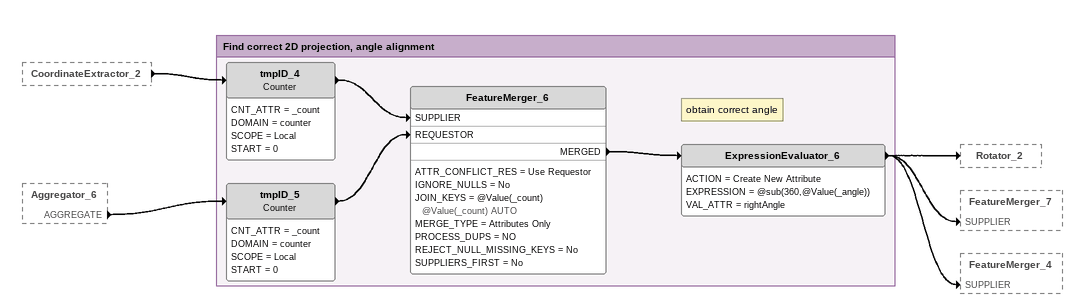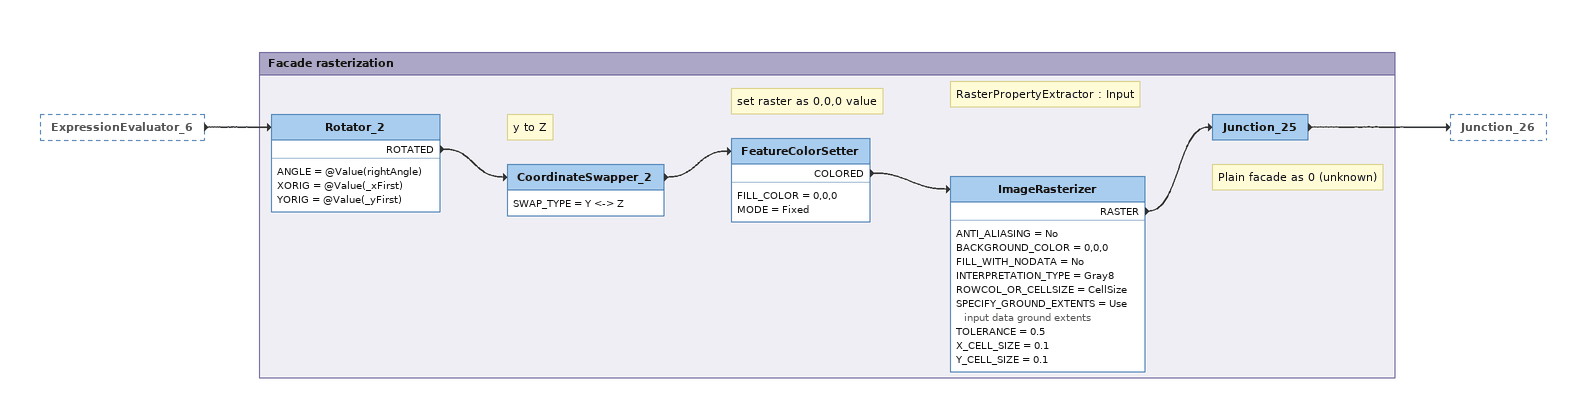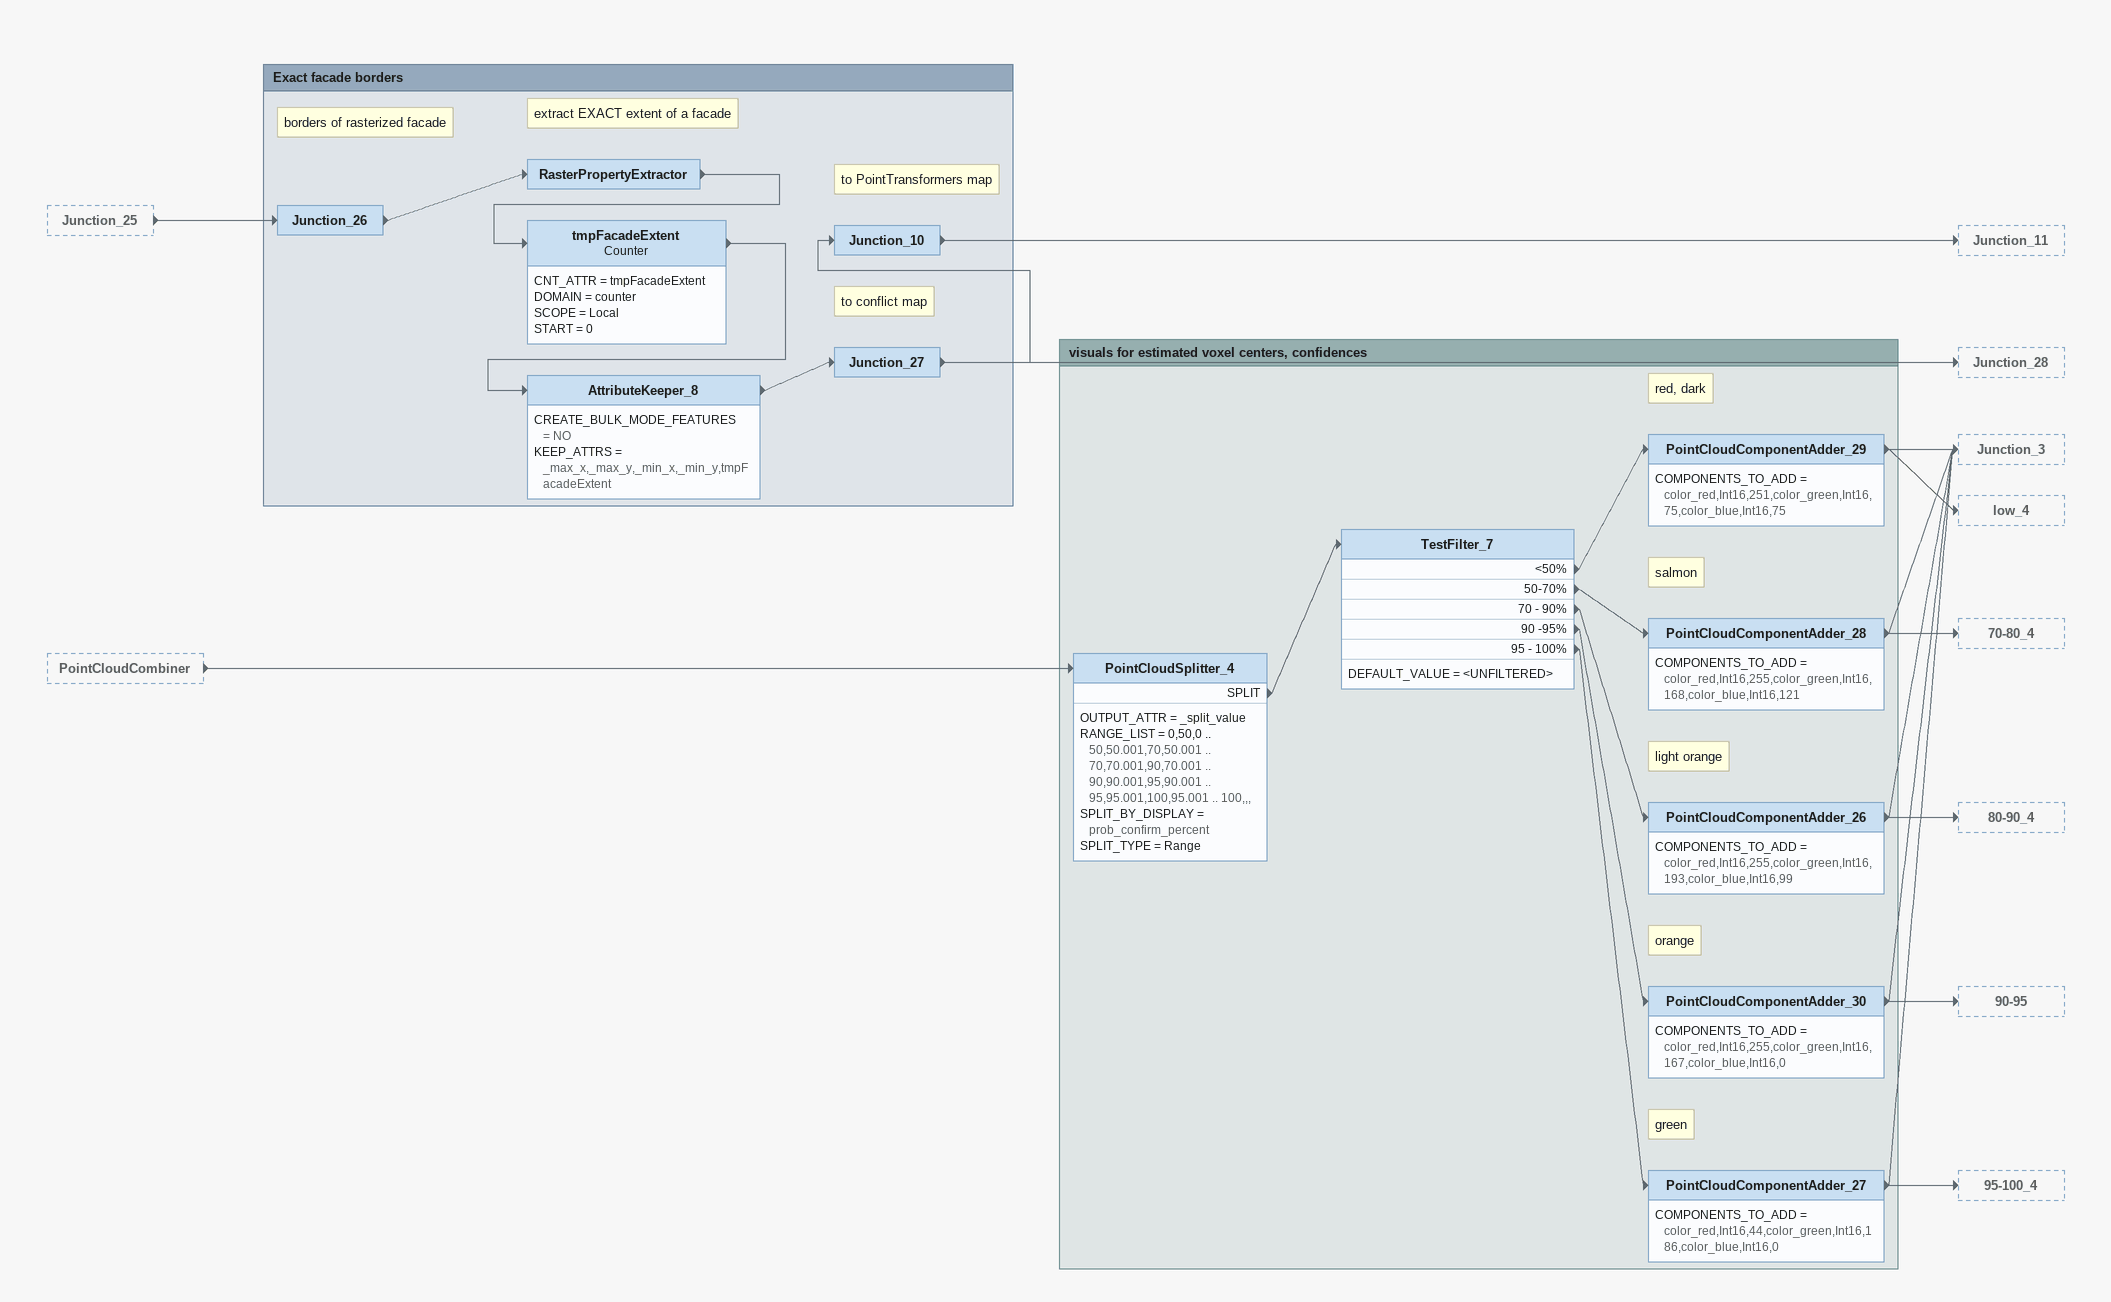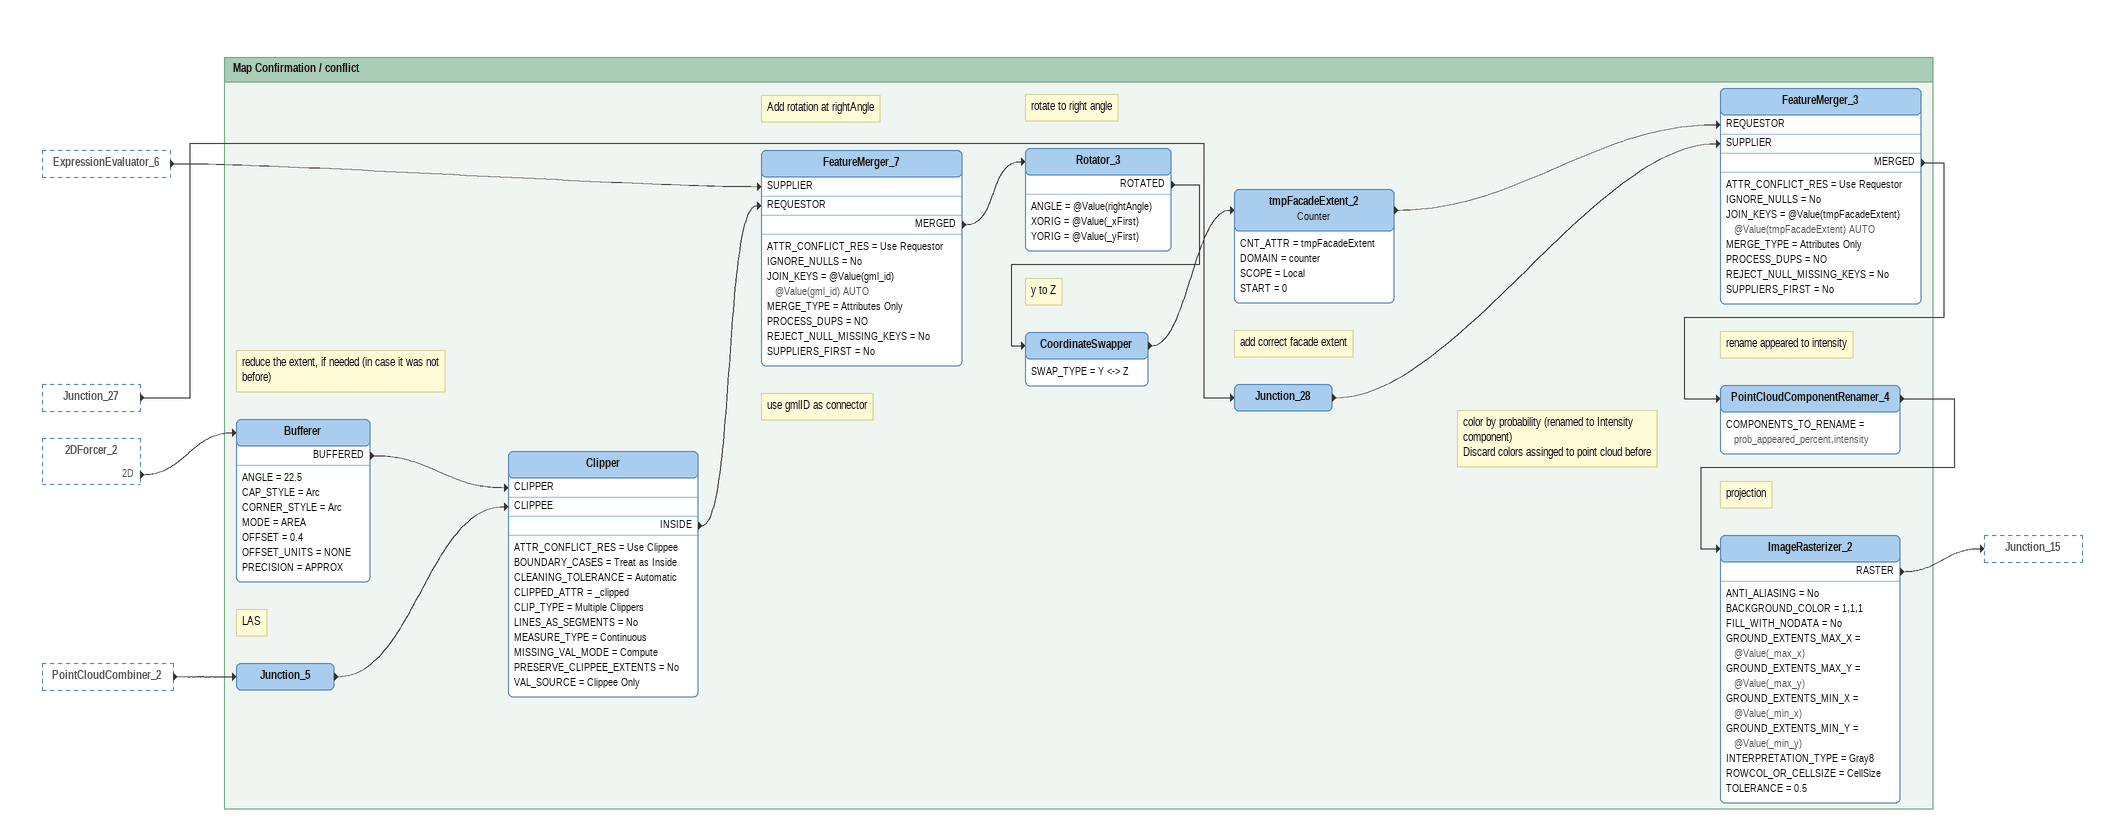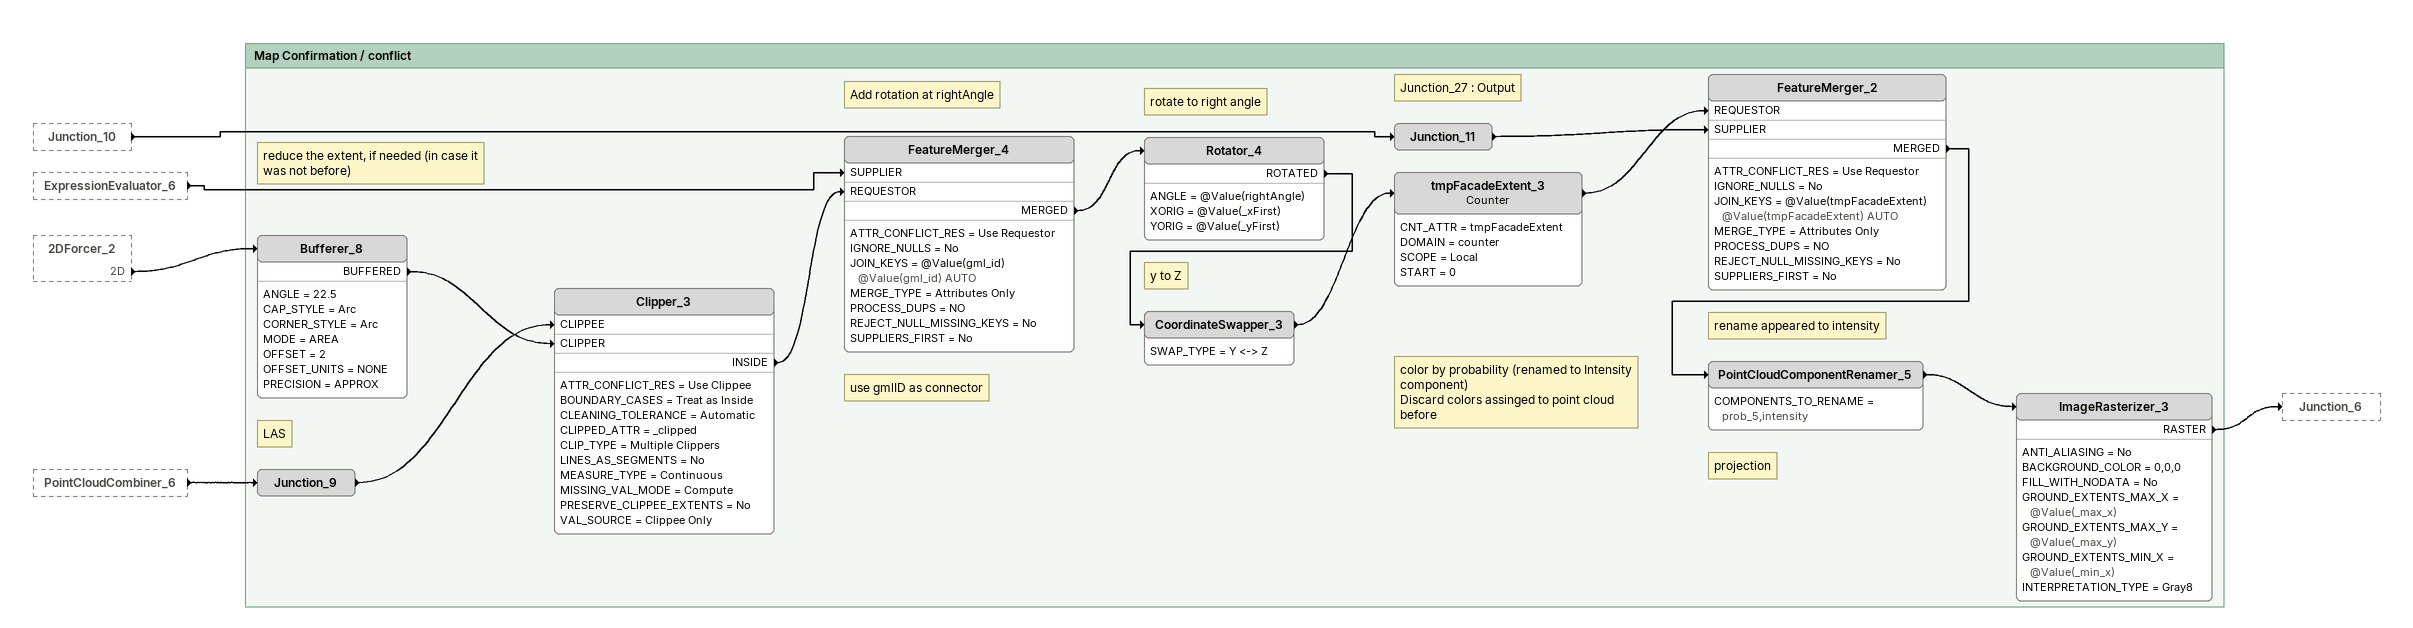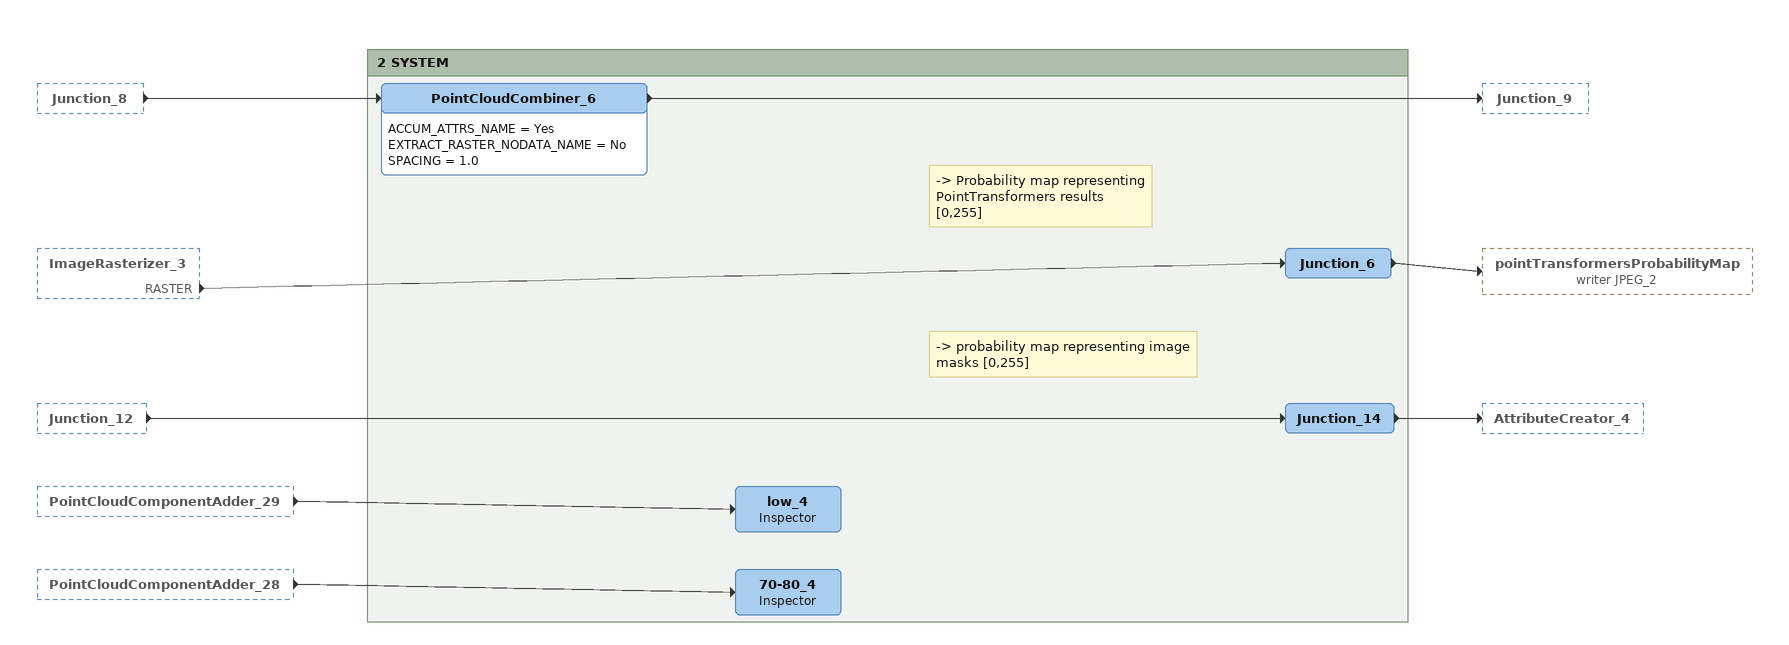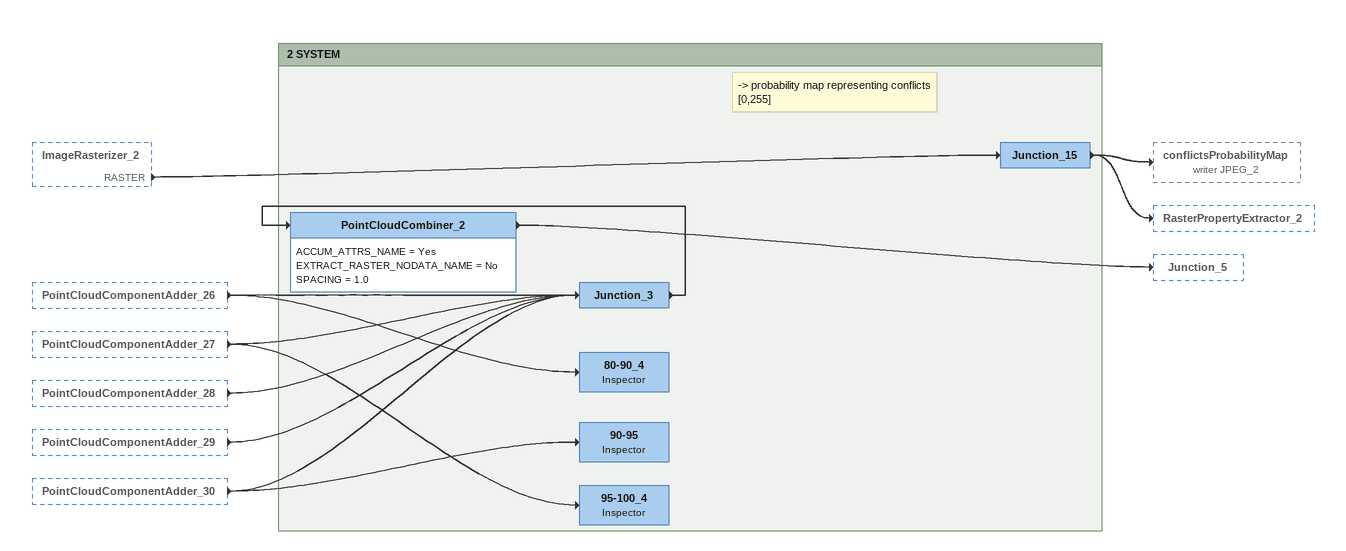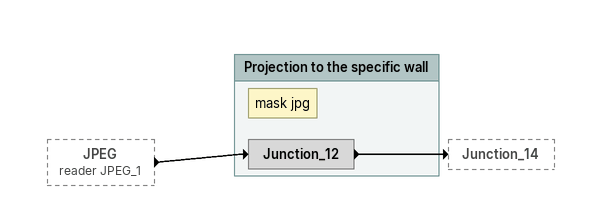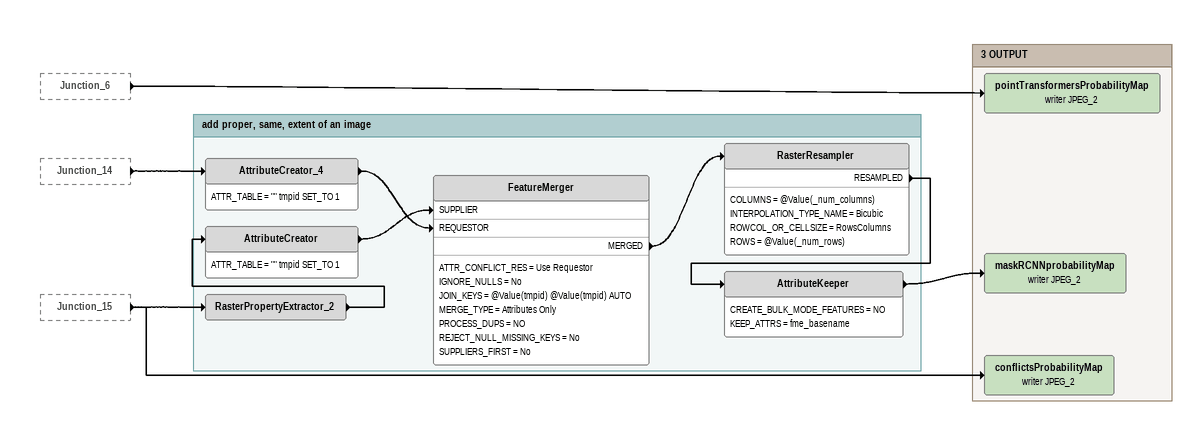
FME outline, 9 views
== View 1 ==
CoordinateExtractor_2 [outside]
    -> tmpID_4
Aggregator_6 [outside]
    AGGREGATE -> tmpID_5

Bookmark: Find correct 2D projection, angle alignment
tmpID_4: Counter
    CNT_ATTR = _count
    DOMAIN = counter
    SCOPE = Local
    START = 0
    -> FeatureMerger_6 [SUPPLIER]
tmpID_5: Counter
    CNT_ATTR = _count
    DOMAIN = counter
    SCOPE = Local
    START = 0
    -> FeatureMerger_6 [REQUESTOR]
FeatureMerger_6
    ATTR_CONFLICT_RES = Use Requestor
    IGNORE_NULLS = No
    JOIN_KEYS = @Value(_count) @Value(_count) AUTO
    MERGE_TYPE = Attributes Only
    PROCESS_DUPS = NO
    REJECT_NULL_MISSING_KEYS = No
    SUPPLIERS_FIRST = No
    MERGED -> ExpressionEvaluator_6
Note: obtain correct angle
ExpressionEvaluator_6
    ACTION = Create New Attribute
    EXPRESSION = @sub(360,@Value(_angle))
    VAL_ATTR = rightAngle
    -> Rotator_2
    -> FeatureMerger_7 [SUPPLIER]
    -> FeatureMerger_4 [SUPPLIER]

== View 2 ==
ExpressionEvaluator_6 [outside]
    -> Rotator_2

Bookmark: Facade rasterization
Rotator_2
    ANGLE = @Value(rightAngle)
    XORIG = @Value(_xFirst)
    YORIG = @Value(_yFirst)
    ROTATED -> CoordinateSwapper_2
Note: y to Z
CoordinateSwapper_2
    SWAP_TYPE = Y <-> Z
    -> FeatureColorSetter
Note: set raster as 0,0,0 value
FeatureColorSetter
    FILL_COLOR = 0,0,0
    MODE = Fixed
    COLORED -> ImageRasterizer
Note: Plain facade as 0 (unknown)
ImageRasterizer
    ANTI_ALIASING = No
    BACKGROUND_COLOR = 0,0,0
    FILL_WITH_NODATA = No
    INTERPRETATION_TYPE = Gray8
    ROWCOL_OR_CELLSIZE = CellSize
    SPECIFY_GROUND_EXTENTS = Use input data ground extents
    TOLERANCE = 0.5
    X_CELL_SIZE = 0.1
    Y_CELL_SIZE = 0.1
    RASTER -> Junction_25
Note: RasterPropertyExtractor : Input
Junction_25
    -> Junction_26

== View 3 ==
Junction_25 [outside]
    -> Junction_26
PointCloudCombiner [outside]
    -> PointCloudSplitter_4

Bookmark: Exact facade borders
Note: borders of rasterized facade
Junction_26
    -> RasterPropertyExtractor
Note: extract EXACT extent of a facade
RasterPropertyExtractor
    -> tmpFacadeExtent
tmpFacadeExtent: Counter
    CNT_ATTR = tmpFacadeExtent
    DOMAIN = counter
    SCOPE = Local
    START = 0
    -> AttributeKeeper_8
AttributeKeeper_8
    CREATE_BULK_MODE_FEATURES = NO
    KEEP_ATTRS = _max_x,_max_y,_min_x,_min_y,tmpFacadeExtent
    -> Junction_27
Note: to conflict map
Junction_27
    -> Junction_28
    -> Junction_10
Note: to PointTransformers map
Junction_10
    -> Junction_11

Bookmark: visuals for estimated voxel centers, confidences
PointCloudSplitter_4
    OUTPUT_ATTR = _split_value
    RANGE_LIST = 0,50,0 .. 50,50.001,70,50.001 .. 70,70.001,90,70.001 .. 90,90.001,95,90.001 .. 95,95.001,100,95.001 .. 100,,,
    SPLIT_BY_DISPLAY = prob_confirm_percent
    SPLIT_TYPE = Range
    SPLIT -> TestFilter_7
TestFilter_7
    DEFAULT_VALUE = <UNFILTERED>
    <50% -> PointCloudComponentAdder_29
    50-70% -> PointCloudComponentAdder_28
    70 - 90% -> PointCloudComponentAdder_26
    90 -95% -> PointCloudComponentAdder_30
    95 - 100% -> PointCloudComponentAdder_27
Note: red, dark
PointCloudComponentAdder_29
    COMPONENTS_TO_ADD = color_red,Int16,251,color_green,Int16,75,color_blue,Int16,75
    -> low_4
    -> Junction_3
Note: salmon
PointCloudComponentAdder_28
    COMPONENTS_TO_ADD = color_red,Int16,255,color_green,Int16,168,color_blue,Int16,121
    -> 70-80_4
    -> Junction_3
Note: light orange
PointCloudComponentAdder_26
    COMPONENTS_TO_ADD = color_red,Int16,255,color_green,Int16,193,color_blue,Int16,99
    -> 80-90_4
    -> Junction_3
Note: orange
PointCloudComponentAdder_30
    COMPONENTS_TO_ADD = color_red,Int16,255,color_green,Int16,167,color_blue,Int16,0
    -> 90-95
    -> Junction_3
Note: green
PointCloudComponentAdder_27
    COMPONENTS_TO_ADD = color_red,Int16,44,color_green,Int16,186,color_blue,Int16,0
    -> 95-100_4
    -> Junction_3

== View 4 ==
ExpressionEvaluator_6 [outside]
    -> FeatureMerger_7 [SUPPLIER]
Junction_27 [outside]
    -> Junction_28
2DForcer_2 [outside]
    2D -> Bufferer
PointCloudCombiner_2 [outside]
    -> Junction_5

Bookmark: Map Confirmation / conflict
Note: add correct facade extent
Junction_28
    -> FeatureMerger_3 [SUPPLIER]
Note: reduce the extent, if needed (in case it was not before)
Bufferer
    ANGLE = 22.5
    CAP_STYLE = Arc
    CORNER_STYLE = Arc
    MODE = AREA
    OFFSET = 0.4
    OFFSET_UNITS = NONE
    PRECISION = APPROX
    BUFFERED -> Clipper [CLIPPER]
Note: LAS
Junction_5
    -> Clipper [CLIPPEE]
Clipper
    ATTR_CONFLICT_RES = Use Clippee
    BOUNDARY_CASES = Treat as Inside
    CLEANING_TOLERANCE = Automatic
    CLIPPED_ATTR = _clipped
    CLIP_TYPE = Multiple Clippers
    LINES_AS_SEGMENTS = No
    MEASURE_TYPE = Continuous
    MISSING_VAL_MODE = Compute
    PRESERVE_CLIPPEE_EXTENTS = No
    VAL_SOURCE = Clippee Only
    INSIDE -> FeatureMerger_7 [REQUESTOR]
Note: Add rotation at rightAngle
Note: use gmlID as connector
FeatureMerger_7
    ATTR_CONFLICT_RES = Use Requestor
    IGNORE_NULLS = No
    JOIN_KEYS = @Value(gml_id) @Value(gml_id) AUTO
    MERGE_TYPE = Attributes Only
    PROCESS_DUPS = NO
    REJECT_NULL_MISSING_KEYS = No
    SUPPLIERS_FIRST = No
    MERGED -> Rotator_3
Note: rotate to right angle
Rotator_3
    ANGLE = @Value(rightAngle)
    XORIG = @Value(_xFirst)
    YORIG = @Value(_yFirst)
    ROTATED -> CoordinateSwapper
Note: y to Z
CoordinateSwapper
    SWAP_TYPE = Y <-> Z
    -> tmpFacadeExtent_2
tmpFacadeExtent_2: Counter
    CNT_ATTR = tmpFacadeExtent
    DOMAIN = counter
    SCOPE = Local
    START = 0
    -> FeatureMerger_3 [REQUESTOR]
FeatureMerger_3
    ATTR_CONFLICT_RES = Use Requestor
    IGNORE_NULLS = No
    JOIN_KEYS = @Value(tmpFacadeExtent) @Value(tmpFacadeExtent) AUTO
    MERGE_TYPE = Attributes Only
    PROCESS_DUPS = NO
    REJECT_NULL_MISSING_KEYS = No
    SUPPLIERS_FIRST = No
    MERGED -> PointCloudComponentRenamer_4
Note: rename appeared to intensity
PointCloudComponentRenamer_4
    COMPONENTS_TO_RENAME = prob_appeared_percent,intensity
    -> ImageRasterizer_2
Note: color by probability (renamed to Intensity component) / Discard colors assinged to point cloud before
Note: projection
ImageRasterizer_2
    ANTI_ALIASING = No
    BACKGROUND_COLOR = 1,1,1
    FILL_WITH_NODATA = No
    GROUND_EXTENTS_MAX_X = @Value(_max_x)
    GROUND_EXTENTS_MAX_Y = @Value(_max_y)
    GROUND_EXTENTS_MIN_X = @Value(_min_x)
    GROUND_EXTENTS_MIN_Y = @Value(_min_y)
    INTERPRETATION_TYPE = Gray8
    ROWCOL_OR_CELLSIZE = CellSize
    TOLERANCE = 0.5
    RASTER -> Junction_15

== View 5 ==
Junction_10 [outside]
    -> Junction_11
ExpressionEvaluator_6 [outside]
    -> FeatureMerger_4 [SUPPLIER]
2DForcer_2 [outside]
    2D -> Bufferer_8
PointCloudCombiner_6 [outside]
    -> Junction_9

Bookmark: Map Confirmation / conflict
Note: LAS
Junction_9
    -> Clipper_3 [CLIPPEE]
Note: Junction_27 : Output
Junction_11
    -> FeatureMerger_2 [SUPPLIER]
Note: reduce the extent, if needed (in case it was not before)
Bufferer_8
    ANGLE = 22.5
    CAP_STYLE = Arc
    CORNER_STYLE = Arc
    MODE = AREA
    OFFSET = 2
    OFFSET_UNITS = NONE
    PRECISION = APPROX
    BUFFERED -> Clipper_3 [CLIPPER]
Clipper_3
    ATTR_CONFLICT_RES = Use Clippee
    BOUNDARY_CASES = Treat as Inside
    CLEANING_TOLERANCE = Automatic
    CLIPPED_ATTR = _clipped
    CLIP_TYPE = Multiple Clippers
    LINES_AS_SEGMENTS = No
    MEASURE_TYPE = Continuous
    MISSING_VAL_MODE = Compute
    PRESERVE_CLIPPEE_EXTENTS = No
    VAL_SOURCE = Clippee Only
    INSIDE -> FeatureMerger_4 [REQUESTOR]
Note: use gmlID as connector
Note: Add rotation at rightAngle
FeatureMerger_4
    ATTR_CONFLICT_RES = Use Requestor
    IGNORE_NULLS = No
    JOIN_KEYS = @Value(gml_id) @Value(gml_id) AUTO
    MERGE_TYPE = Attributes Only
    PROCESS_DUPS = NO
    REJECT_NULL_MISSING_KEYS = No
    SUPPLIERS_FIRST = No
    MERGED -> Rotator_4
Note: rotate to right angle
Rotator_4
    ANGLE = @Value(rightAngle)
    XORIG = @Value(_xFirst)
    YORIG = @Value(_yFirst)
    ROTATED -> CoordinateSwapper_3
Note: y to Z
CoordinateSwapper_3
    SWAP_TYPE = Y <-> Z
    -> tmpFacadeExtent_3
tmpFacadeExtent_3: Counter
    CNT_ATTR = tmpFacadeExtent
    DOMAIN = counter
    SCOPE = Local
    START = 0
    -> FeatureMerger_2 [REQUESTOR]
FeatureMerger_2
    ATTR_CONFLICT_RES = Use Requestor
    IGNORE_NULLS = No
    JOIN_KEYS = @Value(tmpFacadeExtent) @Value(tmpFacadeExtent) AUTO
    MERGE_TYPE = Attributes Only
    PROCESS_DUPS = NO
    REJECT_NULL_MISSING_KEYS = No
    SUPPLIERS_FIRST = No
    MERGED -> PointCloudComponentRenamer_5
Note: rename appeared to intensity
PointCloudComponentRenamer_5
    COMPONENTS_TO_RENAME = prob_5,intensity
    -> ImageRasterizer_3
Note: color by probability (renamed to Intensity component) / Discard colors assinged to point cloud before
Note: projection
ImageRasterizer_3
    ANTI_ALIASING = No
    BACKGROUND_COLOR = 0,0,0
    FILL_WITH_NODATA = No
    GROUND_EXTENTS_MAX_X = @Value(_max_x)
    GROUND_EXTENTS_MAX_Y = @Value(_max_y)
    GROUND_EXTENTS_MIN_X = @Value(_min_x)
    INTERPRETATION_TYPE = Gray8
    RASTER -> Junction_6

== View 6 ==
Junction_8 [outside]
    -> PointCloudCombiner_6
ImageRasterizer_3 [outside]
    RASTER -> Junction_6
Junction_12 [outside]
    -> Junction_14
PointCloudComponentAdder_29 [outside]
    -> low_4
PointCloudComponentAdder_28 [outside]
    -> 70-80_4

Bookmark: 2 SYSTEM
PointCloudCombiner_6
    ACCUM_ATTRS_NAME = Yes
    EXTRACT_RASTER_NODATA_NAME = No
    SPACING = 1.0
    -> Junction_9
Note: -> probability map representing image masks [0,255]
Junction_14
    -> AttributeCreator_4
Note: -> Probability map representing PointTransformers results / [0,255]
Junction_6
    -> pointTransformersProbabilityMap (writer JPEG_2)
low_4: Inspector
70-80_4: Inspector

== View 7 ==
ImageRasterizer_2 [outside]
    RASTER -> Junction_15
PointCloudComponentAdder_26 [outside]
    -> 80-90_4
    -> Junction_3
PointCloudComponentAdder_27 [outside]
    -> 95-100_4
    -> Junction_3
PointCloudComponentAdder_28 [outside]
    -> Junction_3
PointCloudComponentAdder_29 [outside]
    -> Junction_3
PointCloudComponentAdder_30 [outside]
    -> 90-95
    -> Junction_3

Bookmark: 2 SYSTEM
80-90_4: Inspector
90-95: Inspector
Junction_3
    -> PointCloudCombiner_2
PointCloudCombiner_2
    ACCUM_ATTRS_NAME = Yes
    EXTRACT_RASTER_NODATA_NAME = No
    SPACING = 1.0
    -> Junction_5
Note: -> probability map representing conflicts [0,255]
Junction_15
    -> conflictsProbabilityMap (writer JPEG_2)
    -> RasterPropertyExtractor_2
95-100_4: Inspector

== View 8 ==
JPEG (reader JPEG_1) [outside]
    -> Junction_12

Bookmark: Projection to the specific wall
Note: mask jpg
Junction_12
    -> Junction_14

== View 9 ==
Junction_6 [outside]
    -> pointTransformersProbabilityMap (writer JPEG_2)
Junction_14 [outside]
    -> AttributeCreator_4
Junction_15 [outside]
    -> conflictsProbabilityMap (writer JPEG_2)
    -> RasterPropertyExtractor_2

Bookmark: add proper, same, extent of an image
AttributeCreator_4
    ATTR_TABLE = "" tmpid SET_TO 1
    -> FeatureMerger [REQUESTOR]
RasterPropertyExtractor_2
    -> AttributeCreator
AttributeCreator
    ATTR_TABLE = "" tmpid SET_TO 1
    -> FeatureMerger [SUPPLIER]
FeatureMerger
    ATTR_CONFLICT_RES = Use Requestor
    IGNORE_NULLS = No
    JOIN_KEYS = @Value(tmpid) @Value(tmpid) AUTO
    MERGE_TYPE = Attributes Only
    PROCESS_DUPS = NO
    REJECT_NULL_MISSING_KEYS = No
    SUPPLIERS_FIRST = No
    MERGED -> RasterResampler
RasterResampler
    COLUMNS = @Value(_num_columns)
    INTERPOLATION_TYPE_NAME = Bicubic
    ROWCOL_OR_CELLSIZE = RowsColumns
    ROWS = @Value(_num_rows)
    RESAMPLED -> AttributeKeeper
AttributeKeeper
    CREATE_BULK_MODE_FEATURES = NO
    KEEP_ATTRS = fme_basename
    -> maskRCNNprobabilityMap (writer JPEG_2)

Bookmark: 3 OUTPUT
pointTransformersProbabilityMap (writer JPEG_2)
maskRCNNprobabilityMap (writer JPEG_2)
conflictsProbabilityMap (writer JPEG_2)
